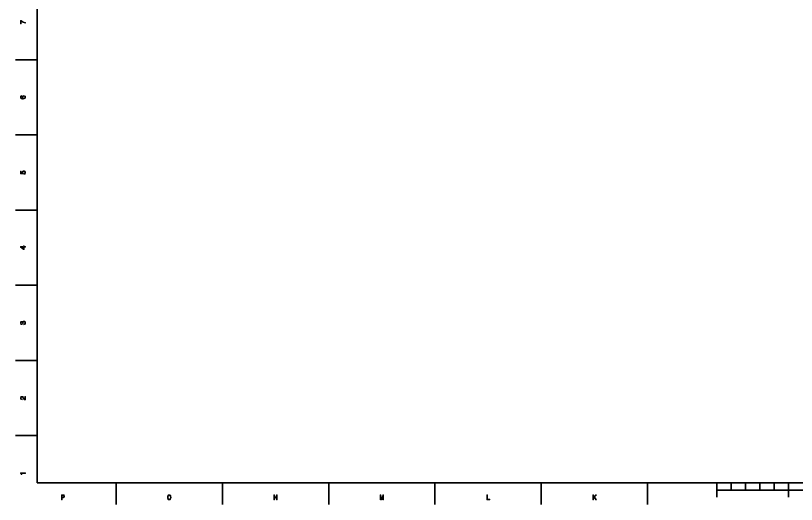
# Model space of a CAD drawing. Extents: x 0 to 1189, y 0 to 841.
# Drawn here: x 5 to 550, y 5 to 346 of the extents above; entities that cross this region are included whole.
import ezdxf

# ---------------------------------------------------------------- set-up
doc = ezdxf.new("R2010")
doc.units = 0

msp = doc.modelspace()

# ---------------------------------------------------------------- linework, layer by layer
at = {"color": 7, "lineweight": 35}
for p, q in [((20, 821), (20, 20)), ((20, 315.5), (5, 315.5)), ((20, 263), (5, 263)), ((20, 210.5), (5, 210.5)), ((20, 158), (5, 158)), ((20, 105.5), (5, 105.5)), ((20, 53), (5, 53)), ((20, 20), (1169, 20)), ((75.099998, 20), (75.099998, 5)), ((149.300003, 20), (149.300003, 5)), ((223.5, 20), (223.5, 5)), ((297.700012, 20), (297.700012, 5)), ((371.899994, 20), (371.899994, 5)), ((446.100006, 20), (446.100006, 5)), ((494.5, 20), (494.5, 10)), ((504.5, 20), (504.5, 15)), ((514.5, 20), (514.5, 15)), ((524.5, 20), (524.5, 15)), ((534.5, 20), (534.5, 15)), ((544.5, 20), (544.5, 10)), ((494.5, 15), (694.5, 15))]:
    msp.add_line(p, q, dxfattribs=at)
at = {"color": 7, "lineweight": 13}
for points in [[(11.833213, 341.049011), (11.833213, 341.55835), (11.001081, 341.724792), (10.224423, 342.017303), (9.503242, 342.430847), (8.82745, 342.970459), (8.408861, 342.970459), (8.408861, 340.569885), (8.867795, 340.569885), (8.867795, 342.486328), (9.548631, 341.931549), (10.259726, 341.51297), (11.01621, 341.220459)], [(9.276297, 290.460388), (8.867795, 290.364563), (8.565201, 290.14267), (8.373559, 289.799713), (8.307997, 289.355927), (8.3433, 289.05835), (8.43912, 288.801147), (8.595461, 288.574219), (8.817363, 288.382568), (9.09474, 288.231262), (9.432636, 288.120331), (9.831051, 288.049713), (10.279899, 288.029541), (10.996037, 288.110229), (11.51549, 288.357361), (11.82817, 288.755768), (11.934077, 289.300446), (11.8433, 289.789642), (11.606268, 290.162842), (11.233068, 290.404907), (10.759006, 290.490631), (10.279899, 290.404907), (9.911743, 290.172913), (9.679754, 289.81485), (9.599063, 289.371033), (9.699927, 288.891937), (9.987391, 288.533875), (9.432636, 288.609528), (9.034222, 288.770905), (8.79719, 289.018005), (8.716498, 289.360962), (8.756844, 289.613129), (8.862752, 289.804749), (9.039265, 289.930847), (9.276297, 289.996399)], [(10.764049, 290.001434), (11.081772, 289.945984), (11.323847, 289.804749), (11.48523, 289.57782), (11.535663, 289.29541), (11.48523, 288.997833), (11.32889, 288.770905), (11.086815, 288.624634), (10.769092, 288.579254), (10.456411, 288.6297), (10.21938, 288.770905), (10.068083, 289.002899), (10.012608, 289.315582), (10.068083, 289.587891), (10.214336, 289.804749), (10.451368, 289.945984)], [(10.920388, 235.499283), (11.333933, 235.610229), (11.6567, 235.857361), (11.858429, 236.220474), (11.934077, 236.684448), (11.8433, 237.193817), (11.596181, 237.592224), (11.202809, 237.844391), (10.698486, 237.940201), (10.229466, 237.854477), (9.861311, 237.612396), (9.624279, 237.234161), (9.538544, 236.744965), (9.599063, 236.366714), (9.76549, 236.074219), (8.822406, 236.215424), (8.822406, 237.748566), (8.408861, 237.748566), (8.408861, 235.877533), (10.264769, 235.600143), (10.264769, 236.003601), (10.027738, 236.296112), (9.942002, 236.669312), (9.997478, 236.992081), (10.158861, 237.239197), (10.405979, 237.395538), (10.723703, 237.451019), (11.041427, 237.395538), (11.288545, 237.234161), (11.444884, 236.987045), (11.50036, 236.669312), (11.465057, 236.402023), (11.349063, 236.195251), (11.167507, 236.043961), (10.920389, 235.968307)], [(11.833213, 184.52739), (11.833213, 184.981277), (10.965777, 184.981277), (10.965777, 185.48056), (10.56232, 185.48056), (10.56232, 184.981277), (8.408861, 184.981277), (8.408861, 184.522339), (10.521974, 182.989197), (10.965777, 182.989197), (10.965777, 184.52739)], [(10.56232, 183.412827), (8.993876, 184.52739), (10.56232, 184.52739)], [(10.733789, 130.479111), (10.769092, 130.479111), (11.253242, 130.559799), (11.616354, 130.796829), (11.848343, 131.170029), (11.934077, 131.664276), (11.848343, 132.188766), (11.626441, 132.582138), (11.273415, 132.834305), (10.819524, 132.925079), (10.521974, 132.884735), (10.279899, 132.773788), (10.0933, 132.592224), (9.957132, 132.350143), (9.684797, 132.677963), (9.251081, 132.793961), (8.857708, 132.718307), (8.560158, 132.50145), (8.373559, 132.148422), (8.307997, 131.664276), (8.388688, 131.210388), (8.61059, 130.862396), (8.963616, 130.635452), (9.432636, 130.559799), (9.467939, 130.559799), (9.467939, 131.008652), (9.145172, 131.048996), (8.913184, 131.180115), (8.771974, 131.391937), (8.721541, 131.689484), (8.761887, 131.951736), (8.867795, 132.143372), (9.039265, 132.259369), (9.271254, 132.304764), (9.518372, 132.259369), (9.684797, 132.138336), (9.785663, 131.926514), (9.815922, 131.639053), (9.810879, 131.442368), (10.209293, 131.442368), (10.199207, 131.689484), (10.244596, 132.007217), (10.365634, 132.244247), (10.56232, 132.385452), (10.819524, 132.435883), (11.112031, 132.380417), (11.32889, 132.234161), (11.465057, 132.002167), (11.510447, 131.694534), (11.460014, 131.376801), (11.308718, 131.144821), (11.066643, 130.998566), (10.733789, 130.943085)], [(11.833213, 78.019447), (11.833213, 80.425072), (11.399495, 80.425072), (11.399495, 78.523773), (11.162463, 78.629684), (10.965777, 78.811241), (10.607709, 79.371033), (10.456411, 79.668587), (10.239553, 80.001442), (9.987391, 80.238472), (9.689841, 80.374641), (9.351945, 80.425072), (8.928314, 80.339333), (8.595461, 80.102303), (8.383645, 79.739189), (8.307997, 79.270172), (8.393732, 78.786018), (8.630763, 78.41787), (9.009006, 78.180832), (9.508285, 78.100143), (9.57889, 78.100143), (9.57889, 78.559074), (9.538544, 78.559074), (9.195604, 78.604462), (8.943443, 78.740631), (8.782061, 78.957489), (8.726584, 79.244957), (8.777017, 79.53746), (8.903097, 79.754318), (9.099783, 79.895531), (9.346902, 79.945961), (9.57889, 79.91066), (9.775576, 79.814842), (9.947046, 79.653458), (10.098343, 79.431557), (10.259726, 79.134003), (10.572406, 78.639771), (10.905259, 78.291786), (11.308717, 78.085014), (11.818083, 78.019447)], [(11.833213, 26.659222), (11.833213, 27.118156), (8.307997, 27.118156), (8.307997, 26.775217), (8.615633, 26.684439), (8.822406, 26.502882), (8.943443, 26.225506), (8.983789, 25.84222), (9.341858, 25.84222), (9.341858, 26.659222)], [(36.935879, 8.166786), (37.399853, 8.166786), (37.399853, 9.644452), (37.914265, 9.644452), (38.433716, 9.669668), (38.84726, 9.846181), (39.114552, 10.18912), (39.20533, 10.65814), (39.134724, 11.091858), (38.932995, 11.409582), (38.600143, 11.601224), (38.146252, 11.666786), (36.935879, 11.666786)], [(38.020172, 11.238111), (38.322765, 11.207852), (38.544666, 11.112031), (38.675793, 10.935518), (38.72118, 10.65814), (38.670746, 10.365633), (38.53458, 10.18912), (38.302593, 10.098343), (37.984867, 10.073126), (37.399853, 10.073126), (37.399853, 11.238111)], [(110.903885, 9.916786), (110.994667, 9.130043), (111.256912, 8.550072), (111.665413, 8.192002), (112.199997, 8.070965), (112.729538, 8.192002), (113.143082, 8.550072), (113.400284, 9.130043), (113.496101, 9.916786), (113.400284, 10.698486), (113.28933, 11.01621), (113.143082, 11.278458), (112.729538, 11.636527), (112.477371, 11.727304), (112.199997, 11.762608), (111.66037, 11.636527), (111.251869, 11.283501), (110.994667, 10.703529)], [(111.388039, 9.916786), (111.443512, 10.527017), (111.60994, 10.975864), (111.867142, 11.248199), (112.199997, 11.34402), (112.527802, 11.248199), (112.785011, 10.970821), (112.951439, 10.521974), (113.011955, 9.916786), (112.951439, 9.306556), (112.785011, 8.857708), (112.527802, 8.585374), (112.199997, 8.494596), (111.867142, 8.585374), (111.60994, 8.857708), (111.443512, 9.301513)], [(185.250137, 8.166786), (185.668732, 8.166786), (185.668732, 11.036383), (187.010223, 8.166786), (187.54985, 8.166786), (187.54985, 11.666786), (187.126221, 11.666786), (187.126221, 8.79719), (185.79985, 11.666786), (185.250137, 11.666786)], [(259.339203, 8.166786), (259.727539, 8.166786), (259.727539, 11.34402), (260.383148, 8.166786), (260.816864, 8.166786), (261.467438, 11.34402), (261.467438, 8.166786), (261.860809, 8.166786), (261.860809, 11.666786), (261.245544, 11.666786), (260.600006, 8.580331), (259.959534, 11.666786), (259.339203, 11.666786)], [(333.776215, 8.166786), (336.025513, 8.166786), (336.025513, 8.590417), (334.240204, 8.590417), (334.240204, 11.666786), (333.776215, 11.666786)], [(407.90564, 8.166786), (408.369598, 8.166786), (408.369598, 9.412463), (408.783142, 9.856268), (409.958221, 8.166786), (410.523071, 8.166786), (409.110962, 10.194164), (410.482727, 11.666786), (409.867432, 11.666786), (408.369598, 10.04791), (408.369598, 11.666786), (407.90564, 11.666786)]]:
    msp.add_lwpolyline(points, close=True, dxfattribs=at)

doc.saveas('drawing.dxf')
